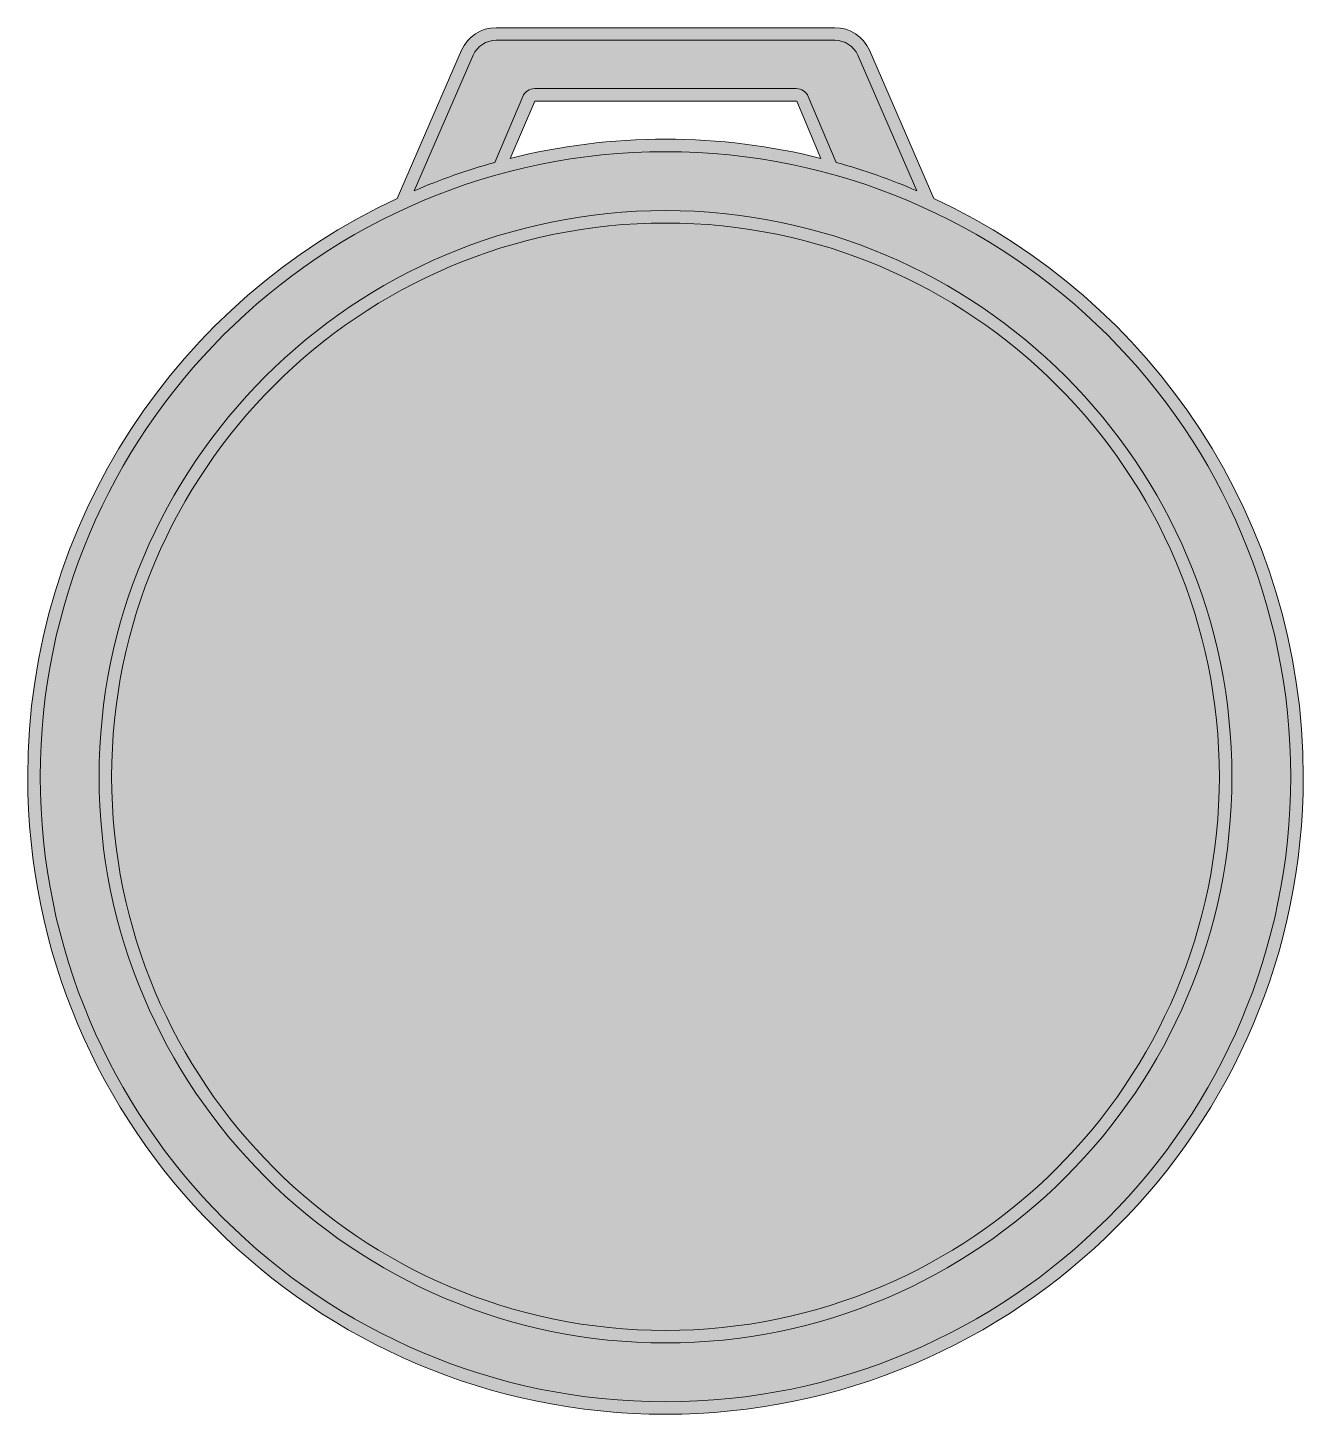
# Model space of a CAD drawing. Header units: inches. Extents: x 0.73 to 3.27, y -3.27 to -0.51.
import ezdxf

# ---------------------------------------------------------------- set-up
doc = ezdxf.new("R2010")
doc.units = ezdxf.units.IN
doc.header["$MEASUREMENT"] = 0
doc.layers.add('Medal', color=7, linetype='Continuous', lineweight=0)

msp = doc.modelspace()

# ---------------------------------------------------------------- hatches: boundary and pattern name
at = {"layer": 'Medal', "true_color": 0xf8e0c5, "transparency": 33554687}
h = msp.add_hatch(color=254, dxfattribs=at)
h.dxf.hatch_style = 2
edge = h.paths.add_edge_path()
edge.add_spline(control_points=[(2.3096, -0.768), (2.2105, -0.7431), (2.1068, -0.7298), (2, -0.7298), (1.8933, -0.7298), (1.7896, -0.7431), (1.6906, -0.768), (1.6906, -0.768), (1.7397, -0.6543), (1.7397, -0.6543), (1.7397, -0.6543), (2.2614, -0.6543), (2.2614, -0.6543), (2.2614, -0.6543), (2.3096, -0.768), (2.3096, -0.768)], knot_values=[0, 0, 0, 0, 1, 1, 1, 2, 2, 2, 3, 3, 3, 4, 4, 4, 5, 5, 5, 5], degree=3, periodic=0)
edge = h.paths.add_edge_path()
edge.add_spline(control_points=[(2.5341, -0.8477), (2.5341, -0.8477), (2.406, -0.5527), (2.406, -0.5527), (2.3941, -0.5254), (2.3673, -0.5078), (2.3375, -0.5078), (2.3375, -0.5078), (1.6625, -0.5078), (1.6625, -0.5078), (1.6327, -0.5078), (1.6059, -0.5254), (1.594, -0.5527), (1.594, -0.5527), (1.4659, -0.8477), (1.4659, -0.8477), (1.0316, -1.0499), (0.7298, -1.4903), (0.7298, -2), (0.7298, -2.7004), (1.2996, -3.2702), (2, -3.2702), (2.7004, -3.2702), (3.2702, -2.7004), (3.2702, -2), (3.2702, -1.4903), (2.9684, -1.0499), (2.5341, -0.8477)], knot_values=[0, 0, 0, 0, 1, 1, 1, 2, 2, 2, 3, 3, 3, 4, 4, 4, 5, 5, 5, 6, 6, 6, 7, 7, 7, 8, 8, 8, 9, 9, 9, 9], degree=3, periodic=0)
at = {"layer": 'Medal', "true_color": 0x333333, "transparency": 33554687}
h = msp.add_hatch(color=250, dxfattribs=at)
h.dxf.hatch_style = 2
edge = h.paths.add_edge_path()
edge.add_spline(control_points=[(2, -3.1031), (1.3917, -3.1031), (0.8969, -2.6083), (0.8969, -2), (0.8969, -1.3917), (1.3917, -0.8969), (2, -0.8969), (2.6083, -0.8969), (3.1031, -1.3917), (3.1031, -2), (3.1031, -2.6083), (2.6083, -3.1031), (2, -3.1031)], knot_values=[0, 0, 0, 0, 1, 1, 1, 2, 2, 2, 3, 3, 3, 4, 4, 4, 4], degree=3, periodic=0)
edge = h.paths.add_edge_path()
edge.add_spline(control_points=[(2, -0.8719), (1.378, -0.8719), (0.8719, -1.378), (0.8719, -2), (0.8719, -2.622), (1.378, -3.1281), (2, -3.1281), (2.622, -3.1281), (3.1281, -2.622), (3.1281, -2), (3.1281, -1.378), (2.622, -0.8719), (2, -0.8719)], knot_values=[0, 0, 0, 0, 1, 1, 1, 2, 2, 2, 3, 3, 3, 4, 4, 4, 4], degree=3, periodic=0)
edge = h.paths.add_edge_path()
edge.add_spline(control_points=[(2, -3.2452), (1.3134, -3.2452), (0.7548, -2.6866), (0.7548, -2), (0.7548, -1.3134), (1.3134, -0.7548), (2, -0.7548), (2.6866, -0.7548), (3.2452, -1.3134), (3.2452, -2), (3.2452, -2.6866), (2.6866, -3.2452), (2, -3.2452)], knot_values=[0, 0, 0, 0, 1, 1, 1, 2, 2, 2, 3, 3, 3, 4, 4, 4, 4], degree=3, periodic=0)
edge = h.paths.add_edge_path()
edge.add_spline(control_points=[(2.3096, -0.768), (2.2105, -0.7431), (2.1068, -0.7298), (2, -0.7298), (1.8933, -0.7298), (1.7896, -0.7431), (1.6906, -0.768), (1.6906, -0.768), (1.7397, -0.6543), (1.7397, -0.6543), (1.7397, -0.6543), (2.2614, -0.6543), (2.2614, -0.6543), (2.2614, -0.6543), (2.3096, -0.768), (2.3096, -0.768)], knot_values=[0, 0, 0, 0, 1, 1, 1, 2, 2, 2, 3, 3, 3, 4, 4, 4, 5, 5, 5, 5], degree=3, periodic=0)
edge = h.paths.add_edge_path()
edge.add_spline(control_points=[(1.617, -0.5626), (1.6248, -0.5445), (1.6427, -0.5328), (1.6625, -0.5328), (1.6625, -0.5328), (2.3375, -0.5328), (2.3375, -0.5328), (2.3573, -0.5328), (2.3752, -0.5445), (2.383, -0.5626), (2.383, -0.5626), (2.5003, -0.8326), (2.5003, -0.8326), (2.4486, -0.8103), (2.3951, -0.7914), (2.3402, -0.7761), (2.3402, -0.7761), (2.2844, -0.6448), (2.2844, -0.6448), (2.2803, -0.6352), (2.2708, -0.6289), (2.2603, -0.6289), (2.2603, -0.6289), (1.7397, -0.6289), (1.7397, -0.6289), (1.7292, -0.6289), (1.7197, -0.6352), (1.7156, -0.6448), (1.7156, -0.6448), (1.6598, -0.7761), (1.6598, -0.7761), (1.6049, -0.7914), (1.5514, -0.8103), (1.4997, -0.8326), (1.4997, -0.8326), (1.617, -0.5626), (1.617, -0.5626)], knot_values=[0, 0, 0, 0, 1, 1, 1, 2, 2, 2, 3, 3, 3, 4, 4, 4, 5, 5, 5, 6, 6, 6, 7, 7, 7, 8, 8, 8, 9, 9, 9, 10, 10, 10, 11, 11, 11, 12, 12, 12, 12], degree=3, periodic=0)
edge = h.paths.add_edge_path()
edge.add_spline(control_points=[(2.5341, -0.8477), (2.5341, -0.8477), (2.406, -0.5527), (2.406, -0.5527), (2.3941, -0.5254), (2.3673, -0.5078), (2.3375, -0.5078), (2.3375, -0.5078), (1.6625, -0.5078), (1.6625, -0.5078), (1.6327, -0.5078), (1.6059, -0.5254), (1.594, -0.5527), (1.594, -0.5527), (1.4659, -0.8477), (1.4659, -0.8477), (1.0316, -1.0499), (0.7298, -1.4903), (0.7298, -2), (0.7298, -2.7004), (1.2996, -3.2702), (2, -3.2702), (2.7004, -3.2702), (3.2702, -2.7004), (3.2702, -2), (3.2702, -1.4903), (2.9684, -1.0499), (2.5341, -0.8477)], knot_values=[0, 0, 0, 0, 1, 1, 1, 2, 2, 2, 3, 3, 3, 4, 4, 4, 5, 5, 5, 6, 6, 6, 7, 7, 7, 8, 8, 8, 9, 9, 9, 9], degree=3, periodic=0)

# ---------------------------------------------------------------- linework, layer by layer
at = {"layer": 'Medal'}
for points, knots in [([(2.5341, -0.8477), (2.5341, -0.8477), (2.406, -0.5527), (2.406, -0.5527), (2.3941, -0.5254), (2.3673, -0.5078), (2.3375, -0.5078), (2.3375, -0.5078), (1.6625, -0.5078), (1.6625, -0.5078), (1.6327, -0.5078), (1.6059, -0.5254), (1.594, -0.5527), (1.594, -0.5527), (1.4659, -0.8477), (1.4659, -0.8477), (1.0316, -1.0499), (0.7298, -1.4903), (0.7298, -2), (0.7298, -2.7004), (1.2996, -3.2702), (2, -3.2702), (2.7004, -3.2702), (3.2702, -2.7004), (3.2702, -2), (3.2702, -1.4903), (2.9684, -1.0499), (2.5341, -0.8477)], [0, 0, 0, 0, 1, 1, 1, 2, 2, 2, 3, 3, 3, 4, 4, 4, 5, 5, 5, 6, 6, 6, 7, 7, 7, 8, 8, 8, 9, 9, 9, 9]), ([(2.5341, -0.8477), (2.5341, -0.8477), (2.406, -0.5527), (2.406, -0.5527), (2.3941, -0.5254), (2.3673, -0.5078), (2.3375, -0.5078), (2.3375, -0.5078), (1.6625, -0.5078), (1.6625, -0.5078), (1.6327, -0.5078), (1.6059, -0.5254), (1.594, -0.5527), (1.594, -0.5527), (1.4659, -0.8477), (1.4659, -0.8477), (1.0316, -1.0499), (0.7298, -1.4903), (0.7298, -2), (0.7298, -2.7004), (1.2996, -3.2702), (2, -3.2702), (2.7004, -3.2702), (3.2702, -2.7004), (3.2702, -2), (3.2702, -1.4903), (2.9684, -1.0499), (2.5341, -0.8477)], [0, 0, 0, 0, 1, 1, 1, 2, 2, 2, 3, 3, 3, 4, 4, 4, 5, 5, 5, 6, 6, 6, 7, 7, 7, 8, 8, 8, 9, 9, 9, 9]), ([(1.617, -0.5626), (1.6248, -0.5445), (1.6427, -0.5328), (1.6625, -0.5328), (1.6625, -0.5328), (2.3375, -0.5328), (2.3375, -0.5328), (2.3573, -0.5328), (2.3752, -0.5445), (2.383, -0.5626), (2.383, -0.5626), (2.5003, -0.8326), (2.5003, -0.8326), (2.4486, -0.8103), (2.3951, -0.7914), (2.3402, -0.7761), (2.3402, -0.7761), (2.2844, -0.6448), (2.2844, -0.6448), (2.2803, -0.6352), (2.2708, -0.6289), (2.2603, -0.6289), (2.2603, -0.6289), (1.7397, -0.6289), (1.7397, -0.6289), (1.7292, -0.6289), (1.7197, -0.6352), (1.7156, -0.6448), (1.7156, -0.6448), (1.6598, -0.7761), (1.6598, -0.7761), (1.6049, -0.7914), (1.5514, -0.8103), (1.4997, -0.8326), (1.4997, -0.8326), (1.617, -0.5626), (1.617, -0.5626)], [0, 0, 0, 0, 1, 1, 1, 2, 2, 2, 3, 3, 3, 4, 4, 4, 5, 5, 5, 6, 6, 6, 7, 7, 7, 8, 8, 8, 9, 9, 9, 10, 10, 10, 11, 11, 11, 12, 12, 12, 12]), ([(2.3096, -0.768), (2.2105, -0.7431), (2.1068, -0.7298), (2, -0.7298), (1.8933, -0.7298), (1.7896, -0.7431), (1.6906, -0.768), (1.6906, -0.768), (1.7397, -0.6543), (1.7397, -0.6543), (1.7397, -0.6543), (2.2614, -0.6543), (2.2614, -0.6543), (2.2614, -0.6543), (2.3096, -0.768), (2.3096, -0.768)], [0, 0, 0, 0, 1, 1, 1, 2, 2, 2, 3, 3, 3, 4, 4, 4, 5, 5, 5, 5]), ([(2.3096, -0.768), (2.2105, -0.7431), (2.1068, -0.7298), (2, -0.7298), (1.8933, -0.7298), (1.7896, -0.7431), (1.6906, -0.768), (1.6906, -0.768), (1.7397, -0.6543), (1.7397, -0.6543), (1.7397, -0.6543), (2.2614, -0.6543), (2.2614, -0.6543), (2.2614, -0.6543), (2.3096, -0.768), (2.3096, -0.768)], [0, 0, 0, 0, 1, 1, 1, 2, 2, 2, 3, 3, 3, 4, 4, 4, 5, 5, 5, 5]), ([(2, -3.2452), (1.3134, -3.2452), (0.7548, -2.6866), (0.7548, -2), (0.7548, -1.3134), (1.3134, -0.7548), (2, -0.7548), (2.6866, -0.7548), (3.2452, -1.3134), (3.2452, -2), (3.2452, -2.6866), (2.6866, -3.2452), (2, -3.2452)], [0, 0, 0, 0, 1, 1, 1, 2, 2, 2, 3, 3, 3, 4, 4, 4, 4]), ([(2, -0.8719), (1.378, -0.8719), (0.8719, -1.378), (0.8719, -2), (0.8719, -2.622), (1.378, -3.1281), (2, -3.1281), (2.622, -3.1281), (3.1281, -2.622), (3.1281, -2), (3.1281, -1.378), (2.622, -0.8719), (2, -0.8719)], [0, 0, 0, 0, 1, 1, 1, 2, 2, 2, 3, 3, 3, 4, 4, 4, 4]), ([(2, -3.1031), (1.3917, -3.1031), (0.8969, -2.6083), (0.8969, -2), (0.8969, -1.3917), (1.3917, -0.8969), (2, -0.8969), (2.6083, -0.8969), (3.1031, -1.3917), (3.1031, -2), (3.1031, -2.6083), (2.6083, -3.1031), (2, -3.1031)], [0, 0, 0, 0, 1, 1, 1, 2, 2, 2, 3, 3, 3, 4, 4, 4, 4])]:
    msp.add_open_spline(points, degree=3, knots=knots, dxfattribs=at)

doc.saveas('drawing.dxf')
